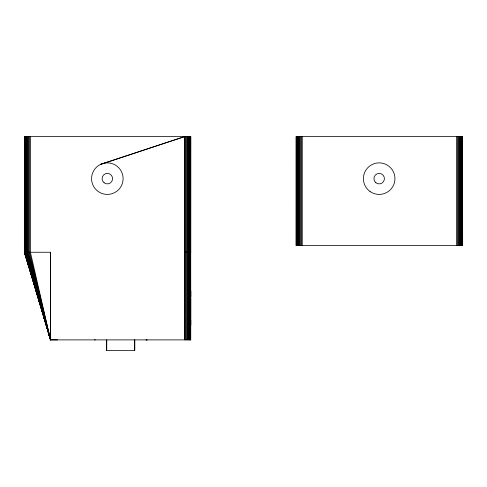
<?xml version="1.0" encoding="UTF-8"?>
<svg xmlns="http://www.w3.org/2000/svg" width="487" height="487" viewBox="0 0 487 487"><rect width="100%" height="100%" fill="white"/><g stroke="black" fill="none" stroke-linecap="round" stroke-linejoin="round"><path stroke-width="0.73" d="M57.563 339.908L50.551 339.883L24.35 252.254L24.38 136.585L190.788 136.585L190.697 252.254M190.697 136.585L190.758 339.889L50.551 339.889L24.429 252.254L24.441 136.585M28.471 265.841L24.362 252.254L50.551 252.254L50.551 339.883L24.612 252.254L24.587 136.585M24.612 252.254L24.618 136.585M24.91 136.585L24.904 252.254L50.301 339.025L30.413 252.254L30.425 136.585M25.312 136.585L25.306 252.254L50.386 339.311L50.551 252.254M25.817 136.585L25.811 252.254L50.301 339.025L29.524 252.254L29.53 136.585M26.42 136.585L26.414 252.254L50.301 339.025L28.666 252.254L28.672 136.585M27.102 136.585L27.095 252.254L50.301 339.025L27.85 252.254L27.856 136.585M106.702 350.415L106.708 339.889L106.653 350.415L134.747 350.415L134.747 339.896M184.719 252.254L184.719 339.883L184.713 136.585L100.73 164.32A15.773 15.773 0 0 0 98.24 191.531A15.773 15.773 0 0 0 123.047 180.08A15.773 15.773 0 0 0 100.73 164.32L184.713 136.585L184.719 252.254L190.788 252.254M185.608 339.883L185.608 136.585M186.466 339.883L186.466 136.585M187.282 339.883L187.282 136.585M188.037 339.883L188.037 136.585M188.725 339.883L188.725 136.585M189.321 339.883L189.321 136.585M189.827 339.883L189.827 136.585M190.228 339.883L190.228 136.585M190.52 339.883L190.52 136.585M190.74 324.926L190.746 319.77L190.74 325.626M190.746 318.863L190.758 297.825M190.752 290.873L190.746 296.912L190.758 290.812M296.266 245.594L296.273 136.585L296.273 245.594M296.443 245.594L296.455 136.585M296.735 245.594L296.747 136.585M297.143 245.594L297.149 136.585M297.642 245.594L297.648 136.585M298.245 245.594L298.251 136.585M298.927 245.594L298.933 136.585M299.682 245.594L299.688 136.585M300.497 245.594L300.503 136.585M301.362 245.594L301.368 136.585M302.25 245.594L302.257 136.585M457.439 245.594L457.439 136.585M458.304 245.594L458.304 136.585M459.119 245.594L459.119 136.585M459.874 245.594L459.874 136.585M460.556 245.594L460.556 136.585M461.152 245.594L461.152 136.585M461.658 245.594L461.658 136.585M462.066 136.585L462.066 245.594L462.65 245.594L462.62 136.585L296.181 136.585M462.358 245.594L462.358 136.585M462.534 245.594L462.595 136.585L462.65 245.594L296.181 245.594L296.212 136.585M95.33 339.889L94.441 339.902M147.013 339.889L146.118 339.889L146.964 339.889M43.976 317.944L44.214 318.742M30.182 271.722L31.113 274.875M25.427 254.427L26.067 256.6M26.919 259.498L28.41 264.569M28.836 266.018L31.813 276.153M32.239 277.602L50.551 339.889L47.842 329.662M32.27 277.085L32.909 279.276M35.673 288.767L37.158 293.88M37.584 295.341L38.65 298.994M39.07 300.455L50.551 339.889L47.793 329.662M40.05 303.377L50.551 339.883L47.342 328.201M41.018 306.293L41.639 308.484M42.472 311.406L43.093 313.598M43.921 316.52L50.551 339.889L44.427 317.981M44.932 319.442L45.936 323.088M46.338 324.549L46.941 326.74M45.431 320.903L46.021 323.088M456.55 136.585L456.556 245.594M134.692 339.896L134.692 350.415M375.879 182.741A5.254 5.254 0 0 0 384.365 179.453A5.254 5.254 0 0 0 377.279 173.743A5.254 5.254 0 0 0 375.879 182.741M370.071 191.531A15.773 15.773 0 0 0 394.878 180.08A15.773 15.773 0 0 0 372.561 164.32A15.773 15.773 0 0 0 370.071 191.531M104.048 182.741A5.254 5.254 0 0 0 112.534 179.453A5.254 5.254 0 0 0 105.442 173.743A5.254 5.254 0 0 0 104.048 182.741"/></g></svg>
